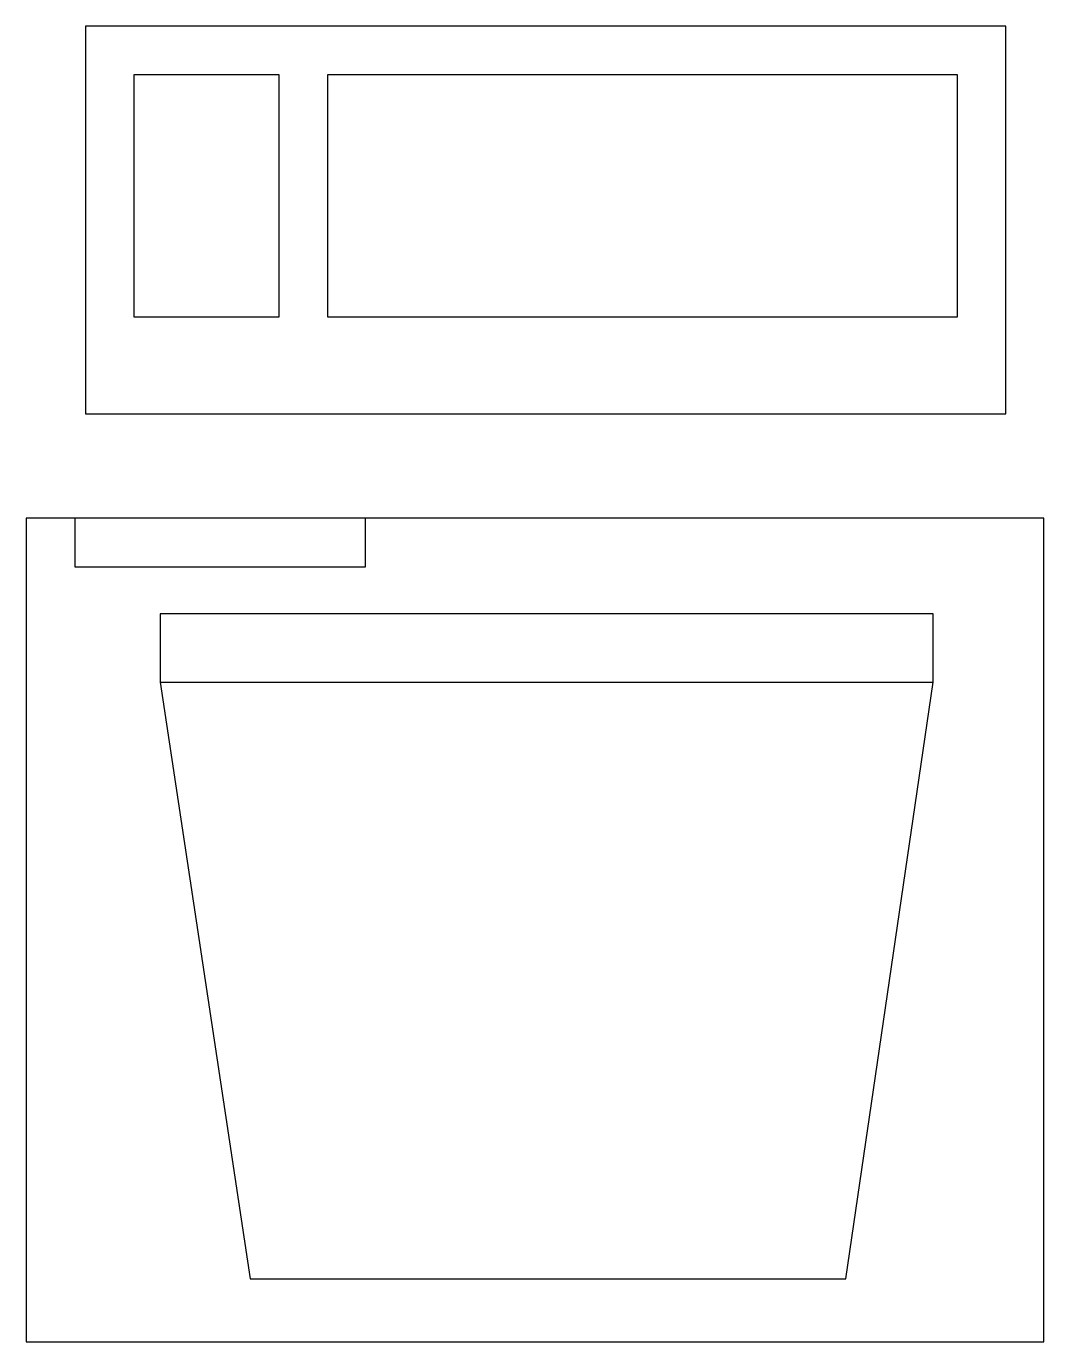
# Model space of a CAD drawing. Extents: x 1818.6 to 1840.3, y 3196.7 to 3224.7.
import ezdxf

# ---------------------------------------------------------------- set-up
doc = ezdxf.new("R2010")
doc.units = 0
doc.header["$MEASUREMENT"] = 0
doc.layers.get('0').update_dxf_attribs({"linetype": 'CONTINUOUS'})

# ---------------------------------------------------------------- blocks, each defined once
blk = doc.blocks.new('RECTANG')
for p, q in [((1, 1), (0, 1)), ((0, 1), (0, 0)), ((1, 0), (1, 1)), ((0, 0), (1, 0))]:
    blk.add_line(p, q)
blk = doc.blocks.new('IBMAT', base_point=(61, 306))
for p, q in [((75, 307), (75, 306)), ((81, 307), (75, 307)), ((81, 306), (81, 307))]:
    blk.add_line(p, q)
at = {"xscale": 21, "yscale": 17, "zscale": 21}
blk.add_blockref('RECTANG', (61, 306), dxfattribs=at)
blk = doc.blocks.new('KEYBOARD', base_point=(60, 294))
for p, xscale, yscale, zscale in [((60, 294), 19, 8, 19), ((61, 295), 13, 5, 13), ((75, 295), 3, 5, 3)]:
    blk.add_blockref('RECTANG', p, dxfattribs=dict(xscale=xscale, yscale=yscale, zscale=zscale))

msp = doc.modelspace()

# ---------------------------------------------------------------- linework, layer by layer
for p, q in [((1821.443, 3212.199), (1821.443, 3210.737)), ((1837.943, 3212.199), (1821.443, 3212.199)), ((1837.943, 3210.737), (1837.943, 3212.199)), ((1821.443, 3210.737), (1823.364, 3198.006)), ((1821.443, 3210.737), (1837.943, 3210.737)), ((1836.079, 3198.006), (1837.943, 3210.737)), ((1823.364, 3198.006), (1836.079, 3198.006))]:
    msp.add_line(p, q)

# ---------------------------------------------------------------- block references
at = {"xscale": 1.033846153846071, "yscale": 1.033846153846298, "zscale": 1.033846153846154, "rotation": 180}
for name, p in [('KEYBOARD', (1839.491, 3224.737)), ('IBMAT', (1840.299, 3214.237))]:
    msp.add_blockref(name, p, dxfattribs=at)

doc.saveas('drawing.dxf')
